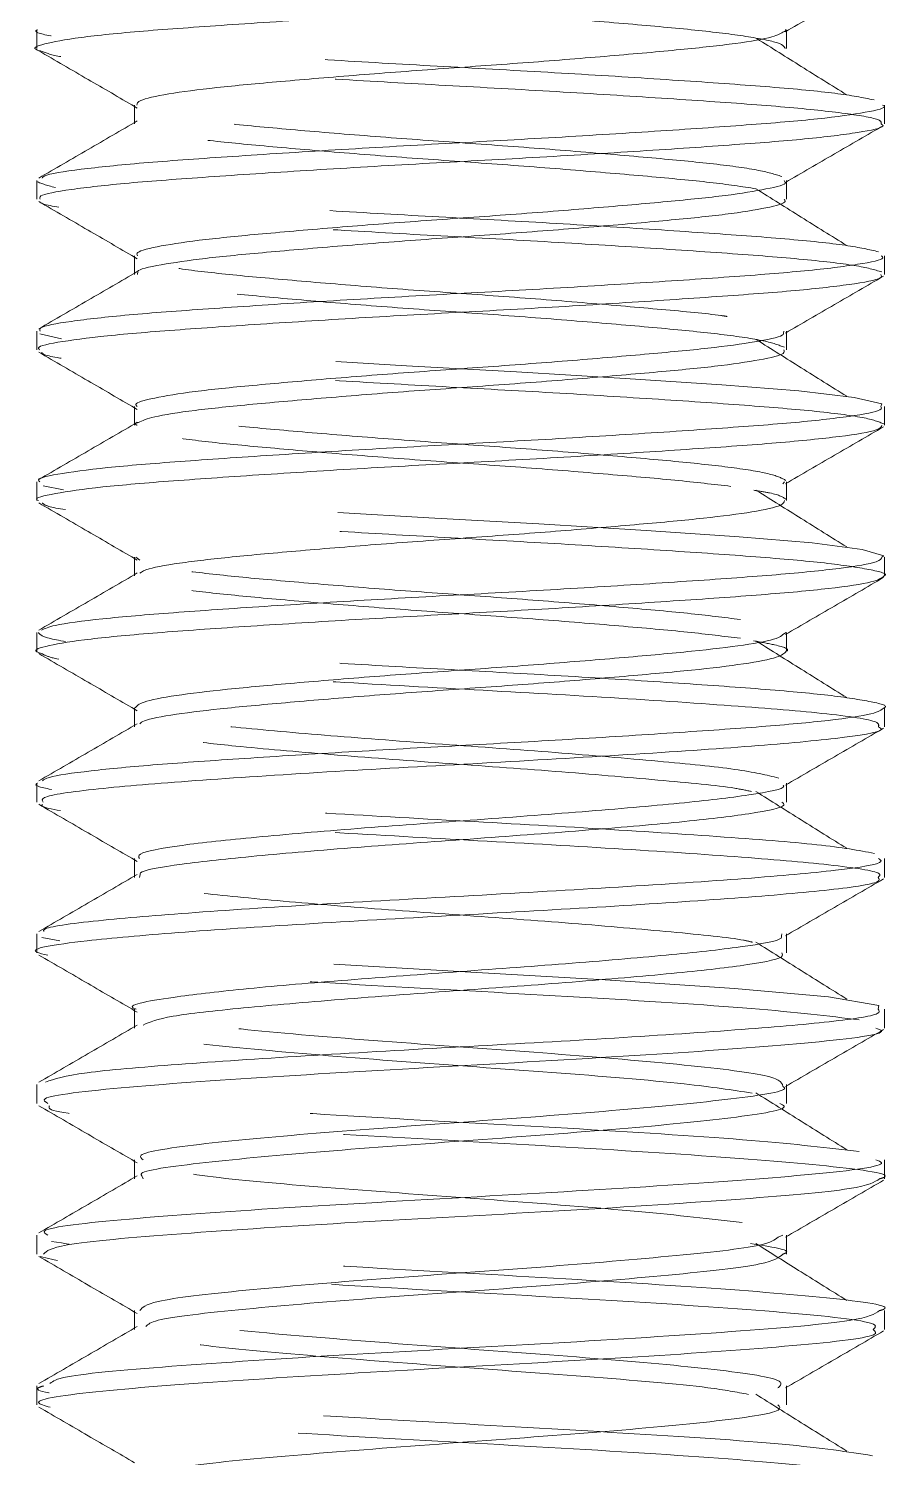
# Model space of a CAD drawing. Header units: millimetres. Extents: x 1522 to 2996, y -37 to 935.
# Drawn here: x 2547.614 to 2549.606, y 743.831 to 747.127 of the extents above; entities that cross this region are included whole.
import ezdxf

# ---------------------------------------------------------------- set-up
doc = ezdxf.new("R2010")
doc.units = ezdxf.units.MM
doc.linetypes.add('HIDDEN', pattern=[1.905, 1.27, -0.635])

# ---------------------------------------------------------------- blocks, each defined once
blk = doc.blocks.new('attachment and clamp x2')
at = {"color": 7, "linetype": 'Continuous', "lineweight": 15}
for p, q in [((1763.3647, 196.4178), (1763.3647, 196.3744)), ((1765.0942, 196.3743), (1765.0942, 196.4148)), ((1763.5905, 196.244), (1763.5905, 196.2038)), ((1765.32, 196.2006), (1765.32, 196.244)), ((1763.3647, 196.0702), (1763.3647, 196.0267)), ((1765.0942, 196.0267), (1765.0942, 196.0672)), ((1763.5905, 195.8964), (1763.5905, 195.8562)), ((1765.32, 195.8529), (1765.32, 195.8964)), ((1763.3647, 195.7226), (1763.3647, 195.6791)), ((1765.0942, 195.6791), (1765.0942, 195.7196)), ((1763.5905, 195.5488), (1763.5905, 195.5086)), ((1765.32, 195.5053), (1765.32, 195.5488)), ((1763.3647, 195.3749), (1763.3647, 195.3315)), ((1765.0942, 195.3315), (1765.0942, 195.372)), ((1763.5905, 195.2011), (1763.5905, 195.161)), ((1765.32, 195.1577), (1765.32, 195.2011)), ((1763.3647, 195.0273), (1763.3647, 194.9839)), ((1765.0942, 194.9839), (1765.0942, 195.0244)), ((1763.5905, 194.8535), (1763.5905, 194.8134)), ((1765.32, 194.8101), (1765.32, 194.8535)), ((1763.3647, 194.6798), (1763.3647, 194.6363)), ((1765.0942, 194.6363), (1765.0942, 194.6768)), ((1763.5905, 194.5059), (1763.5905, 194.4658)), ((1765.32, 194.4625), (1765.32, 194.506)), ((1763.3647, 194.3321), (1763.3647, 194.2886)), ((1765.0942, 194.2887), (1765.0942, 194.3292)), ((1763.5905, 194.1583), (1763.5905, 194.1182)), ((1765.32, 194.115), (1765.32, 194.1583)), ((1763.3647, 193.9845), (1763.3647, 193.941)), ((1765.0942, 193.9411), (1765.0942, 193.9816)), ((1763.5905, 193.8107), (1763.5905, 193.7706)), ((1765.32, 193.7672), (1765.32, 193.8108)), ((1763.3647, 193.6369), (1763.3647, 193.5935)), ((1765.0942, 193.5934), (1765.0942, 193.6339)), ((1763.5905, 193.4631), (1763.5905, 193.4229)), ((1765.32, 193.4197), (1765.32, 193.463)), ((1763.3647, 193.2894), (1763.3647, 193.2457)), ((1765.0942, 193.2458), (1765.0942, 193.2863))]:
    blk.add_line(p, q, dxfattribs=at)
at = {"color": 7, "linetype": 'HIDDEN', "lineweight": 0}
for p, q in [((1765.0942, 196.4148), (1765.0942, 196.4178)), ((1765.0257, 196.3973), (1765.0236, 196.3986)), ((1763.5905, 196.2407), (1763.5966, 196.2371)), ((1763.5905, 196.2038), (1763.5905, 196.2005)), ((1765.0908, 196.0656), (1765.0884, 196.0702)), ((1765.0942, 196.0672), (1765.0942, 196.0702)), ((1763.5905, 195.8931), (1763.5966, 195.8895)), ((1763.5905, 195.8562), (1763.5905, 195.8529)), ((1763.5968, 195.8529), (1763.5978, 195.8598)), ((1765.087, 195.718), (1765.0879, 195.7225)), ((1765.0942, 195.7196), (1765.0942, 195.7226)), ((1765.025, 195.7025), (1765.0236, 195.7034)), ((1763.5905, 195.5455), (1763.5966, 195.5419)), ((1763.5905, 195.5086), (1763.5905, 195.5053)), ((1765.0259, 195.3543), (1765.0236, 195.3557)), ((1765.0853, 195.3704), (1765.0896, 195.3749)), ((1765.0942, 195.372), (1765.0942, 195.375)), ((1763.5905, 195.1979), (1763.5966, 195.1943)), ((1763.6024, 195.1943), (1763.5934, 195.2011)), ((1763.5905, 195.161), (1763.5905, 195.1577)), ((1765.0859, 195.0229), (1765.0934, 195.0273)), ((1765.0942, 195.0244), (1765.0942, 195.0273)), ((1765.0262, 195.0065), (1765.0236, 195.0081)), ((1763.5905, 194.8502), (1763.5966, 194.8467)), ((1763.5905, 194.8134), (1763.5905, 194.8101)), ((1765.0942, 194.6768), (1765.0942, 194.6797)), ((1763.5905, 194.5026), (1763.5966, 194.4991)), ((1763.5905, 194.4658), (1763.5905, 194.4625)), ((1763.6017, 194.4625), (1763.6033, 194.4694)), ((1765.0822, 194.3275), (1765.0829, 194.3321)), ((1765.0942, 194.3292), (1765.0942, 194.3321)), ((1763.5905, 194.155), (1763.5966, 194.1514)), ((1763.5905, 194.1182), (1763.5905, 194.1149)), ((1765.0942, 193.9816), (1765.0942, 193.9845)), ((1763.5905, 193.8074), (1763.5966, 193.8038)), ((1763.6104, 193.7673), (1763.6073, 193.7743)), ((1763.5905, 193.7706), (1763.5905, 193.7672)), ((1765.0322, 193.6123), (1765.0236, 193.6177)), ((1765.0748, 193.6323), (1765.0856, 193.6368)), ((1765.0942, 193.6339), (1765.0942, 193.6369)), ((1763.5905, 193.4598), (1763.5966, 193.4562)), ((1763.5905, 193.4229), (1763.5905, 193.4196)), ((1765.0942, 193.2863), (1765.0942, 193.2893))]:
    blk.add_line(p, q, dxfattribs=at)
at = {"color": 7, "linetype": 'HIDDEN', "lineweight": 0, "flags": 128}
for points in [[(1765.3118, 195.5488), (1765.3136, 195.5549), (1765.2502, 195.5698), (1765.1228, 195.5847), (1764.9449, 195.5987), (1764.7216, 195.6136), (1764.4713, 195.6286), (1764.2176, 195.6425), (1763.9672, 195.6575), (1763.7431, 195.6724), (1763.5645, 195.6864), (1763.4362, 195.7013), (1763.3716, 195.7162), (1763.3716, 195.7162)], [(1765.314, 195.2011), (1765.3182, 195.2044), (1765.2685, 195.2191), (1765.1533, 195.2342), (1764.985, 195.2482), (1764.77, 195.2629), (1764.5231, 195.278), (1764.2694, 195.292), (1764.0168, 195.3068), (1763.7854, 195.3218), (1763.5972, 195.3358), (1763.4574, 195.3506), (1763.3792, 195.3656), (1763.3792, 195.3656)], [(1765.3053, 194.1583), (1765.3069, 194.1672), (1765.1912, 194.1872), (1764.9741, 194.2062), (1764.6761, 194.226), (1764.3394, 194.2454), (1764.0029, 194.2648), (1763.7061, 194.2846), (1763.4905, 194.3036), (1763.3768, 194.3236), (1763.3768, 194.3236)]]:
    blk.add_lwpolyline(points, dxfattribs=at)
at = {"color": 7, "linetype": 'Continuous', "lineweight": 15}
for points, knots in [([(1763.3732, 196.369), (1763.3709, 196.3696), (1763.3508, 196.3751), (1763.3766, 196.3848), (1763.4553, 196.4001), (1763.6024, 196.4147), (1763.7988, 196.4286), (1764.0334, 196.4439), (1764.2893, 196.4585), (1764.5489, 196.4725), (1764.7943, 196.4877), (1765.0078, 196.5023), (1765.177, 196.5163), (1765.2821, 196.5316), (1765.3276, 196.542), (1765.3171, 196.5475), (1765.3158, 196.5482)], [0, 0, 0, 0, 0.010311, 0.090793, 0.173125, 0.254708, 0.335228, 0.417577, 0.499103, 0.579663, 0.662027, 0.743496, 0.8241, 0.906478, 0.987887, 1, 1, 1, 1]), ([(1765.0915, 196.4133), (1765.1292, 196.4351), (1765.2046, 196.4789), (1765.28, 196.5227), (1765.3178, 196.5446)], [0, 0, 0, 0, 0.499893, 1, 1, 1, 1]), ([(1763.5952, 196.244), (1763.5961, 196.2475), (1763.5981, 196.2557), (1763.6621, 196.2697), (1763.7728, 196.2844), (1763.9245, 196.2983), (1764.1047, 196.3135), (1764.3016, 196.3282), (1764.5012, 196.3421), (1764.6898, 196.3574), (1764.8546, 196.372), (1764.9826, 196.3859), (1765.0669, 196.4004), (1765.0817, 196.4094), (1765.0884, 196.4134)], [0, 0, 0, 0, 0.064138, 0.151266, 0.237599, 0.322802, 0.409949, 0.496222, 0.581468, 0.668631, 0.754842, 0.840135, 0.927312, 1, 1, 1, 1]), ([(1765.2329, 196.2676), (1765.1979, 196.2894), (1765.1286, 196.3326), (1765.0597, 196.3759), (1765.0257, 196.3973)], [0, 0, 0, 0, 0.50501, 1, 1, 1, 1]), ([(1763.3694, 196.3691), (1763.4073, 196.3471), (1763.481, 196.3043), (1763.5547, 196.2615), (1763.5905, 196.2407)], [0, 0, 0, 0, 0.514251, 1, 1, 1, 1]), ([(1763.3772, 196.0756), (1763.3783, 196.0773), (1763.3824, 196.0838), (1763.4592, 196.0959), (1763.6014, 196.1106), (1763.7991, 196.1245), (1764.0333, 196.1397), (1764.2894, 196.1544), (1764.5489, 196.1683), (1764.7943, 196.1836), (1765.0078, 196.1982), (1765.177, 196.2121), (1765.2821, 196.2274), (1765.3276, 196.2379), (1765.3171, 196.2433), (1765.3158, 196.244)], [0, 0, 0, 0, 0.031181, 0.118911, 0.205843, 0.291642, 0.37939, 0.466262, 0.552104, 0.639868, 0.726678, 0.812568, 0.900346, 0.987092, 1, 1, 1, 1]), ([(1763.5967, 196.2074), (1763.5589, 196.1855), (1763.4832, 196.1414), (1763.4074, 196.0975), (1763.3695, 196.0755)], [0, 0, 0, 0, 0.499708, 1, 1, 1, 1]), ([(1763.3729, 196.0267), (1763.3716, 196.0293), (1763.3679, 196.0365), (1763.4361, 196.0493), (1763.5674, 196.0643), (1763.7555, 196.078), (1763.9833, 196.0932), (1764.2364, 196.1081), (1764.4967, 196.1219), (1764.7464, 196.137), (1764.9677, 196.1519), (1765.1469, 196.1657), (1765.266, 196.1808), (1765.3223, 196.1925), (1765.3145, 196.1989), (1765.3124, 196.2006)], [0, 0, 0, 0, 0.044991, 0.129712, 0.214267, 0.297128, 0.381881, 0.466393, 0.549266, 0.63405, 0.718517, 0.801406, 0.886219, 0.970639, 1, 1, 1, 1]), ([(1765.0915, 196.0656), (1765.1292, 196.0875), (1765.2046, 196.1313), (1765.28, 196.1751), (1765.3178, 196.1969)], [0, 0, 0, 0, 0.499893, 1, 1, 1, 1]), ([(1763.5968, 195.8963), (1763.5958, 195.8989), (1763.5929, 195.9061), (1763.6454, 195.919), (1763.7464, 195.9339), (1763.891, 195.9477), (1764.0662, 195.9628), (1764.2609, 195.9777), (1764.461, 195.9915), (1764.6531, 196.0066), (1764.8231, 196.0215), (1764.9615, 196.0353), (1765.0511, 196.0505), (1765.0937, 196.0606), (1765.0909, 196.0655), (1765.0908, 196.0656)], [0, 0, 0, 0, 0.046641, 0.133697, 0.220582, 0.305719, 0.392809, 0.47965, 0.564798, 0.651921, 0.738715, 0.82388, 0.911032, 0.997778, 1, 1, 1, 1]), ([(1765.2329, 195.92), (1765.1979, 195.9418), (1765.1279, 195.9855), (1765.0584, 196.0291), (1765.0236, 196.051)], [0, 0, 0, 0, 0.500047, 1, 1, 1, 1]), ([(1763.3694, 196.0215), (1763.4073, 195.9995), (1763.481, 195.9567), (1763.5547, 195.9139), (1763.5905, 195.8931)], [0, 0, 0, 0, 0.51425, 1, 1, 1, 1]), ([(1763.5978, 195.8598), (1763.5979, 195.8601), (1763.5982, 195.8651), (1763.6474, 195.8755), (1763.7458, 195.8905), (1763.8912, 195.9042), (1764.0662, 195.9193), (1764.2609, 195.9343), (1764.461, 195.9481), (1764.6531, 195.9632), (1764.8232, 195.9781), (1764.9611, 195.9919), (1765.0527, 196.007), (1765.096, 196.0187), (1765.09, 196.0251), (1765.0884, 196.0268)], [0, 0, 0, 0, 0.004465, 0.09279, 0.180943, 0.26732, 0.35568, 0.443787, 0.530177, 0.61857, 0.70663, 0.793036, 0.881459, 0.96947, 1, 1, 1, 1]), ([(1763.3729, 195.7226), (1763.3716, 195.7251), (1763.3679, 195.7323), (1763.4361, 195.7451), (1763.5674, 195.7601), (1763.7555, 195.7739), (1763.9833, 195.789), (1764.2364, 195.8039), (1764.4967, 195.8177), (1764.7464, 195.8328), (1764.9677, 195.8477), (1765.1469, 195.8615), (1765.266, 195.8767), (1765.3223, 195.8884), (1765.3145, 195.8948), (1765.3124, 195.8964)], [0, 0, 0, 0, 0.0449914, 0.1297118, 0.214267, 0.2971277, 0.3818812, 0.4663933, 0.5492657, 0.6340502, 0.7185173, 0.8014055, 0.8862191, 0.9706394, 1, 1, 1, 1]), ([(1763.3721, 195.6791), (1763.3701, 195.6807), (1763.3619, 195.687), (1763.4172, 195.6986), (1763.5352, 195.7137), (1763.7136, 195.7275), (1763.9343, 195.7424), (1764.1837, 195.7576), (1764.4439, 195.7713), (1764.6973, 195.7863), (1764.9257, 195.8014), (1765.1145, 195.8152), (1765.2469, 195.8301), (1765.3163, 195.843), (1765.313, 195.8503), (1765.3118, 195.8529)], [0, 0, 0, 0, 0.0279676, 0.1123561, 0.1971876, 0.2800881, 0.3645245, 0.4493283, 0.5322106, 0.6166933, 0.7014673, 0.7843351, 0.8688621, 0.9536045, 1, 1, 1, 1]), ([(1763.5967, 195.8598), (1763.5589, 195.8378), (1763.4832, 195.7938), (1763.4074, 195.7499), (1763.3695, 195.7279)], [0, 0, 0, 0, 0.499708, 1, 1, 1, 1]), ([(1765.0915, 195.718), (1765.1292, 195.7399), (1765.2046, 195.7837), (1765.28, 195.8275), (1765.3178, 195.8493)], [0, 0, 0, 0, 0.499893, 1, 1, 1, 1]), ([(1763.5962, 195.5487), (1763.5946, 195.5503), (1763.5883, 195.5566), (1763.6309, 195.5682), (1763.7216, 195.5834), (1763.8588, 195.5972), (1764.0285, 195.6121), (1764.2203, 195.6272), (1764.4205, 195.641), (1764.6154, 195.6559), (1764.7909, 195.671), (1764.9365, 195.6848), (1765.0369, 195.6997), (1765.0876, 195.7111), (1765.0871, 195.7169), (1765.087, 195.718)], [0, 0, 0, 0, 0.028813, 0.115528, 0.202701, 0.287881, 0.374646, 0.46179, 0.546951, 0.633764, 0.720877, 0.806023, 0.892882, 0.979963, 1, 1, 1, 1]), ([(1765.2329, 195.5723), (1765.1979, 195.5942), (1765.1283, 195.6376), (1765.0593, 195.681), (1765.025, 195.7025)], [0, 0, 0, 0, 0.503252, 1, 1, 1, 1]), ([(1763.3694, 195.6739), (1763.4073, 195.6519), (1763.481, 195.6091), (1763.5547, 195.5663), (1763.5905, 195.5455)], [0, 0, 0, 0, 0.51425, 1, 1, 1, 1]), ([(1763.5991, 195.512), (1763.6088, 195.5162), (1763.6297, 195.5254), (1763.723, 195.5399), (1763.8585, 195.5537), (1764.0286, 195.5686), (1764.2203, 195.5838), (1764.4205, 195.5975), (1764.6153, 195.6125), (1764.791, 195.6276), (1764.9362, 195.6413), (1765.038, 195.6563), (1765.0914, 195.6692), (1765.0889, 195.6766), (1765.088, 195.6792)], [0, 0, 0, 0, 0.076251, 0.164511, 0.250754, 0.338601, 0.426832, 0.513056, 0.600951, 0.689152, 0.77536, 0.863302, 0.951469, 1, 1, 1, 1]), ([(1763.3721, 195.3749), (1763.3701, 195.3765), (1763.3619, 195.3828), (1763.4172, 195.3944), (1763.5352, 195.4096), (1763.7136, 195.4234), (1763.9343, 195.4383), (1764.1837, 195.4534), (1764.4439, 195.4672), (1764.6973, 195.4821), (1764.9257, 195.4972), (1765.1145, 195.511), (1765.2469, 195.5259), (1765.3163, 195.5389), (1765.313, 195.5462), (1765.3118, 195.5488)], [0, 0, 0, 0, 0.027968, 0.112356, 0.197188, 0.280088, 0.364525, 0.449328, 0.532211, 0.616693, 0.701467, 0.784335, 0.868862, 0.953604, 1, 1, 1, 1]), ([(1763.3685, 195.3315), (1763.3673, 195.3321), (1763.3567, 195.3375), (1763.4014, 195.3478), (1763.5053, 195.3631), (1763.6737, 195.3771), (1763.8865, 195.3917), (1764.1315, 195.407), (1764.391, 195.4209), (1764.6472, 195.4355), (1764.882, 195.4508), (1765.08, 195.4647), (1765.225, 195.4794), (1765.3094, 195.4934), (1765.3127, 195.5017), (1765.314, 195.5053)], [0, 0, 0, 0, 0.01112, 0.095054, 0.180037, 0.263215, 0.347213, 0.432183, 0.515313, 0.599372, 0.684328, 0.767414, 0.851532, 0.936472, 1, 1, 1, 1]), ([(1763.5967, 195.5122), (1763.5589, 195.4902), (1763.4832, 195.4462), (1763.4074, 195.4023), (1763.3695, 195.3803)], [0, 0, 0, 0, 0.499709, 1, 1, 1, 1]), ([(1765.0915, 195.3704), (1765.1292, 195.3923), (1765.2046, 195.4361), (1765.28, 195.4798), (1765.3178, 195.5017)], [0, 0, 0, 0, 0.499893, 1, 1, 1, 1]), ([(1765.2329, 195.2247), (1765.1979, 195.2466), (1765.1286, 195.2898), (1765.0599, 195.333), (1765.0259, 195.3543)], [0, 0, 0, 0, 0.505448, 1, 1, 1, 1]), ([(1763.3694, 195.3262), (1763.4073, 195.3043), (1763.481, 195.2615), (1763.5547, 195.2187), (1763.5905, 195.1979)], [0, 0, 0, 0, 0.514252, 1, 1, 1, 1]), ([(1763.6021, 195.1645), (1763.6074, 195.1677), (1763.6209, 195.1757), (1763.7007, 195.1893), (1763.8275, 195.2033), (1763.9919, 195.2179), (1764.1801, 195.2331), (1764.3798, 195.2471), (1764.5768, 195.2617), (1764.7574, 195.277), (1764.9096, 195.2909), (1765.0211, 195.3056), (1765.0861, 195.3196), (1765.0886, 195.3279), (1765.0897, 195.3315)], [0, 0, 0, 0, 0.057769, 0.146232, 0.232809, 0.320242, 0.408692, 0.495218, 0.582715, 0.671151, 0.757631, 0.84519, 0.933608, 1, 1, 1, 1]), ([(1763.3759, 195.0328), (1763.3835, 195.0364), (1763.4016, 195.0449), (1763.5077, 195.059), (1763.673, 195.073), (1763.8867, 195.0875), (1764.1315, 195.1028), (1764.391, 195.1168), (1764.6472, 195.1314), (1764.882, 195.1466), (1765.08, 195.1606), (1765.225, 195.1752), (1765.3094, 195.1893), (1765.3127, 195.1976), (1765.314, 195.2011)], [0, 0, 0, 0, 0.065238, 0.153021, 0.238939, 0.325705, 0.413475, 0.499344, 0.586172, 0.673927, 0.759751, 0.84664, 0.934379, 1, 1, 1, 1]), ([(1763.3767, 194.9785), (1763.372, 194.98), (1763.3523, 194.9863), (1763.3861, 194.9971), (1763.4784, 195.0124), (1763.6355, 195.0268), (1763.8401, 195.041), (1764.08, 195.0563), (1764.338, 195.0706), (1764.5963, 195.0848), (1764.8369, 195.1001), (1765.0435, 195.1144), (1765.2003, 195.1287), (1765.3017, 195.1438), (1765.3133, 195.1531), (1765.3189, 195.1577)], [0, 0, 0, 0, 0.02536, 0.106184, 0.188582, 0.269697, 0.350584, 0.432986, 0.514032, 0.594986, 0.677388, 0.758364, 0.839388, 0.92179, 1, 1, 1, 1]), ([(1763.5967, 195.1646), (1763.5589, 195.1426), (1763.4832, 195.0986), (1763.4074, 195.0547), (1763.3695, 195.0327)], [0, 0, 0, 0, 0.499708, 1, 1, 1, 1]), ([(1765.0915, 195.0228), (1765.1292, 195.0447), (1765.2046, 195.0885), (1765.28, 195.1322), (1765.3178, 195.1541)], [0, 0, 0, 0, 0.499893, 1, 1, 1, 1]), ([(1763.5919, 194.8535), (1763.5957, 194.8579), (1763.6034, 194.8671), (1763.6792, 194.8821), (1763.7984, 194.8964), (1763.9562, 194.9106), (1764.1406, 194.9259), (1764.339, 194.9402), (1764.5377, 194.9545), (1764.7226, 194.9698), (1764.8817, 194.984), (1765.0016, 194.9983), (1765.0739, 195.0119), (1765.0825, 195.0198), (1765.0859, 195.0229)], [0, 0, 0, 0, 0.080337, 0.167592, 0.253481, 0.339128, 0.426386, 0.512202, 0.59792, 0.68518, 0.770921, 0.856714, 0.943972, 1, 1, 1, 1]), ([(1765.2329, 194.8771), (1765.1979, 194.899), (1765.1287, 194.9421), (1765.0601, 194.9852), (1765.0262, 195.0065)], [0, 0, 0, 0, 0.506265, 1, 1, 1, 1]), ([(1763.3694, 194.9786), (1763.4073, 194.9566), (1763.481, 194.9139), (1763.5547, 194.8711), (1763.5905, 194.8502)], [0, 0, 0, 0, 0.514251, 1, 1, 1, 1]), ([(1763.6027, 194.817), (1763.6051, 194.8191), (1763.6127, 194.8261), (1763.6803, 194.8387), (1763.7981, 194.853), (1763.9563, 194.8672), (1764.1405, 194.8825), (1764.339, 194.8968), (1764.5377, 194.911), (1764.7227, 194.9263), (1764.8816, 194.9406), (1765.0022, 194.9549), (1765.0802, 194.97), (1765.0891, 194.9794), (1765.0935, 194.9839)], [0, 0, 0, 0, 0.0393879, 0.1279231, 0.2150736, 0.3019778, 0.3905166, 0.4775925, 0.5645688, 0.653109, 0.7401088, 0.8271612, 0.9157005, 1, 1, 1, 1]), ([(1763.3779, 194.6852), (1763.3813, 194.6878), (1763.3912, 194.6952), (1763.4812, 194.7083), (1763.6348, 194.7226), (1763.8404, 194.7368), (1764.08, 194.7521), (1764.338, 194.7664), (1764.5963, 194.7807), (1764.8369, 194.796), (1765.0435, 194.8102), (1765.2003, 194.8245), (1765.3017, 194.8396), (1765.3133, 194.849), (1765.3189, 194.8535)], [0, 0, 0, 0, 0.047396, 0.135214, 0.221664, 0.307871, 0.395692, 0.482069, 0.568347, 0.65617, 0.742471, 0.828824, 0.916646, 1, 1, 1, 1]), ([(1763.5967, 194.817), (1763.5589, 194.795), (1763.4832, 194.751), (1763.4074, 194.707), (1763.3695, 194.6851)], [0, 0, 0, 0, 0.499708, 1, 1, 1, 1]), ([(1763.3793, 194.6363), (1763.3771, 194.6397), (1763.3706, 194.6494), (1763.4919, 194.6669), (1763.7185, 194.6854), (1764.0261, 194.7057), (1764.3722, 194.7247), (1764.7141, 194.7443), (1765.0121, 194.7641), (1765.2209, 194.7829), (1765.3231, 194.7991), (1765.3097, 194.8078), (1765.3061, 194.8101)], [0, 0, 0, 0, 0.060699, 0.173906, 0.284879, 0.397786, 0.509353, 0.621589, 0.734038, 0.845404, 0.958426, 1, 1, 1, 1]), ([(1765.0915, 194.6752), (1765.1292, 194.6971), (1765.2046, 194.7409), (1765.28, 194.7846), (1765.3178, 194.8065)], [0, 0, 0, 0, 0.499893, 1, 1, 1, 1]), ([(1763.6017, 194.5059), (1763.6, 194.5093), (1763.595, 194.5191), (1763.6883, 194.5366), (1763.8626, 194.555), (1764.0991, 194.5753), (1764.3654, 194.5943), (1764.6281, 194.6139), (1764.858, 194.6337), (1765.0161, 194.6525), (1765.0931, 194.6671), (1765.087, 194.6743), (1765.0863, 194.6751)], [0, 0, 0, 0, 0.062789, 0.179127, 0.293158, 0.409186, 0.52383, 0.639166, 0.754721, 0.869158, 0.985305, 1, 1, 1, 1]), ([(1763.3694, 194.631), (1763.4073, 194.609), (1763.481, 194.5663), (1763.5547, 194.5234), (1763.5905, 194.5026)], [0, 0, 0, 0, 0.51425, 1, 1, 1, 1]), ([(1763.6033, 194.4694), (1763.6032, 194.4706), (1763.6025, 194.4781), (1763.6907, 194.4932), (1763.862, 194.5116), (1764.0993, 194.5319), (1764.3653, 194.5509), (1764.6283, 194.5705), (1764.8574, 194.5903), (1765.018, 194.6091), (1765.0966, 194.6253), (1765.0863, 194.634), (1765.0836, 194.6363)], [0, 0, 0, 0, 0.020741, 0.138778, 0.254475, 0.372198, 0.488517, 0.605538, 0.722781, 0.83889, 0.956734, 1, 1, 1, 1]), ([(1765.2329, 194.5295), (1765.1979, 194.5513), (1765.1279, 194.595), (1765.0584, 194.6387), (1765.0236, 194.6605)], [0, 0, 0, 0, 0.500047, 1, 1, 1, 1]), ([(1763.3809, 194.3376), (1763.3805, 194.3392), (1763.3784, 194.3472), (1763.4942, 194.3628), (1763.7179, 194.3812), (1764.0263, 194.4015), (1764.3722, 194.4205), (1764.7142, 194.4401), (1765.0121, 194.4599), (1765.2209, 194.4787), (1765.3231, 194.4949), (1765.3097, 194.5036), (1765.3061, 194.506)], [0, 0, 0, 0, 0.0296909, 0.1466352, 0.2612712, 0.3779055, 0.4931554, 0.6090969, 0.7252579, 0.8403002, 0.9570541, 1, 1, 1, 1]), ([(1763.5967, 194.4694), (1763.5589, 194.4474), (1763.4832, 194.4034), (1763.4074, 194.3594), (1763.3695, 194.3374)], [0, 0, 0, 0, 0.499708, 1, 1, 1, 1]), ([(1763.3902, 194.283), (1763.38, 194.2852), (1763.3309, 194.2962), (1763.4461, 194.3141), (1763.6766, 194.335), (1763.9763, 194.3549), (1764.3186, 194.3744), (1764.6643, 194.3935), (1764.971, 194.4137), (1765.1958, 194.4322), (1765.315, 194.4496), (1765.3078, 194.4592), (1765.3053, 194.4625)], [0, 0, 0, 0, 0.037786, 0.182543, 0.290431, 0.399473, 0.508191, 0.616384, 0.725779, 0.833364, 0.943077, 1, 1, 1, 1]), ([(1765.0915, 194.3276), (1765.1292, 194.3495), (1765.2046, 194.3933), (1765.28, 194.437), (1765.3178, 194.4589)], [0, 0, 0, 0, 0.499893, 1, 1, 1, 1]), ([(1763.5939, 194.1583), (1763.5928, 194.1587), (1763.5657, 194.1677), (1763.6558, 194.1837), (1763.8297, 194.2047), (1764.061, 194.2245), (1764.324, 194.2441), (1764.5899, 194.2631), (1764.8262, 194.2834), (1764.9973, 194.3018), (1765.0855, 194.3176), (1765.0828, 194.3257), (1765.0822, 194.3275)], [0, 0, 0, 0, 0.006802, 0.160403, 0.274876, 0.390579, 0.505936, 0.620735, 0.736814, 0.850963, 0.967381, 1, 1, 1, 1]), ([(1765.2329, 194.1819), (1765.1979, 194.2037), (1765.1279, 194.2474), (1765.0584, 194.2911), (1765.0236, 194.3129)], [0, 0, 0, 0, 0.500047, 1, 1, 1, 1]), ([(1763.3694, 194.2834), (1763.4073, 194.2614), (1763.481, 194.2187), (1763.5547, 194.1758), (1763.5905, 194.155)], [0, 0, 0, 0, 0.514252, 1, 1, 1, 1]), ([(1763.6099, 194.1217), (1763.6253, 194.1286), (1763.6554, 194.1421), (1763.8338, 194.1612), (1764.0599, 194.181), (1764.3243, 194.2006), (1764.5899, 194.2197), (1764.8258, 194.2399), (1764.9987, 194.2584), (1765.0904, 194.2758), (1765.0848, 194.2854), (1765.0829, 194.2887)], [0, 0, 0, 0, 0.121817, 0.23768, 0.354789, 0.471548, 0.587742, 0.705231, 0.820768, 0.938601, 1, 1, 1, 1]), ([(1763.3849, 193.9901), (1763.4058, 193.9975), (1763.4456, 194.0113), (1763.6809, 194.0309), (1763.9752, 194.0507), (1764.3189, 194.0703), (1764.6643, 194.0893), (1764.971, 194.1095), (1765.1958, 194.128), (1765.315, 194.1454), (1765.3078, 194.155), (1765.3053, 194.1583)], [0, 0, 0, 0, 0.127818, 0.242928, 0.35927, 0.475266, 0.590703, 0.707421, 0.822208, 0.939266, 1, 1, 1, 1]), ([(1763.5967, 194.1218), (1763.5589, 194.0998), (1763.4832, 194.0558), (1763.4074, 194.0118), (1763.3695, 193.9898)], [0, 0, 0, 0, 0.499709, 1, 1, 1, 1]), ([(1763.3906, 193.941), (1763.3845, 193.9447), (1763.3642, 193.9568), (1763.5562, 193.9787), (1763.9183, 194.0041), (1764.3826, 194.03), (1764.8391, 194.0566), (1765.1737, 194.0815), (1765.3354, 194.102), (1765.3058, 194.1128), (1765.2998, 194.115)], [0, 0, 0, 0, 0.063787, 0.214408, 0.363165, 0.512507, 0.662683, 0.81111, 0.961758, 1, 1, 1, 1]), ([(1765.0915, 193.98), (1765.1292, 194.0019), (1765.2046, 194.0456), (1765.28, 194.0894), (1765.3178, 194.1113)], [0, 0, 0, 0, 0.499893, 1, 1, 1, 1]), ([(1763.6104, 193.8107), (1763.6057, 193.8143), (1763.5901, 193.8265), (1763.7377, 193.8484), (1764.0163, 193.8737), (1764.3731, 193.8996), (1764.7252, 193.9262), (1764.9787, 193.9512), (1765.1029, 193.97), (1765.087, 193.9793), (1765.0859, 193.9799)], [0, 0, 0, 0, 0.065669, 0.220563, 0.37353, 0.527103, 0.681537, 0.834164, 0.989086, 1, 1, 1, 1]), ([(1763.6073, 193.7743), (1763.6062, 193.7756), (1763.5981, 193.7854), (1763.7413, 193.8049), (1764.0153, 193.8303), (1764.3735, 193.8562), (1764.7243, 193.8827), (1764.9817, 193.9077), (1765.1061, 193.9282), (1765.0833, 193.939), (1765.0787, 193.9411)], [0, 0, 0, 0, 0.023602, 0.180706, 0.335855, 0.491618, 0.648256, 0.803059, 0.960192, 1, 1, 1, 1]), ([(1765.2329, 193.8343), (1765.1979, 193.8561), (1765.1279, 193.8998), (1765.0584, 193.9435), (1765.0236, 193.9653)], [0, 0, 0, 0, 0.500046, 1, 1, 1, 1]), ([(1763.3694, 193.9358), (1763.4073, 193.9138), (1763.481, 193.8711), (1763.5547, 193.8282), (1763.5905, 193.8074)], [0, 0, 0, 0, 0.514251, 1, 1, 1, 1]), ([(1763.3906, 193.6369), (1763.3845, 193.6405), (1763.3642, 193.6526), (1763.5562, 193.6745), (1763.9183, 193.6999), (1764.3826, 193.7258), (1764.8391, 193.7524), (1765.1737, 193.7774), (1765.3354, 193.7978), (1765.3058, 193.8086), (1765.2998, 193.8108)], [0, 0, 0, 0, 0.063787, 0.214408, 0.363165, 0.512507, 0.662683, 0.81111, 0.961758, 1, 1, 1, 1]), ([(1763.5967, 193.7742), (1763.5589, 193.7522), (1763.4832, 193.7081), (1763.4074, 193.6642), (1763.3695, 193.6422)], [0, 0, 0, 0, 0.499708, 1, 1, 1, 1]), ([(1763.3802, 193.5935), (1763.3879, 193.6006), (1763.405, 193.6162), (1763.679, 193.6403), (1764.0913, 193.6671), (1764.5661, 193.6921), (1764.9847, 193.719), (1765.2726, 193.7434), (1765.2972, 193.7596), (1765.3088, 193.7672)], [0, 0, 0, 0, 0.122235, 0.271202, 0.421466, 0.569729, 0.720151, 0.868903, 1, 1, 1, 1]), ([(1765.0915, 193.6324), (1765.1292, 193.6543), (1765.2046, 193.698), (1765.28, 193.7418), (1765.3178, 193.7637)], [0, 0, 0, 0, 0.499893, 1, 1, 1, 1]), ([(1763.6023, 193.4631), (1763.6082, 193.4702), (1763.6213, 193.4858), (1763.8322, 193.5099), (1764.1492, 193.5367), (1764.5147, 193.5617), (1764.8353, 193.5886), (1765.0478, 193.6115), (1765.0669, 193.6262), (1765.0748, 193.6323)], [0, 0, 0, 0, 0.125884, 0.278777, 0.433008, 0.585175, 0.739569, 0.892241, 1, 1, 1, 1]), ([(1765.2329, 193.4867), (1765.1979, 193.5085), (1765.1308, 193.5504), (1765.0641, 193.5922), (1765.0322, 193.6123)], [0, 0, 0, 0, 0.521558, 1, 1, 1, 1]), ([(1763.3694, 193.5882), (1763.4073, 193.5662), (1763.481, 193.5234), (1763.5547, 193.4806), (1763.5905, 193.4598)], [0, 0, 0, 0, 0.514251, 1, 1, 1, 1]), ([(1763.6165, 193.4267), (1763.6216, 193.4314), (1763.6359, 193.4447), (1763.8341, 193.4665), (1764.1487, 193.4933), (1764.5146, 193.5183), (1764.8363, 193.5452), (1765.0579, 193.5696), (1765.0768, 193.5858), (1765.0857, 193.5934)], [0, 0, 0, 0, 0.085298, 0.240483, 0.397027, 0.551477, 0.708185, 0.863148, 1, 1, 1, 1]), ([(1763.3952, 193.2951), (1763.4021, 193.3002), (1763.4204, 193.3139), (1763.681, 193.3361), (1764.0907, 193.3629), (1764.5662, 193.3879), (1764.9847, 193.4148), (1765.2726, 193.4392), (1765.2972, 193.4554), (1765.3088, 193.463)], [0, 0, 0, 0, 0.092295, 0.246343, 0.401732, 0.555053, 0.710605, 0.864432, 1, 1, 1, 1]), ([(1763.3954, 193.2401), (1763.3828, 193.2437), (1763.3396, 193.2558), (1763.4931, 193.2776), (1763.8219, 193.3026), (1764.274, 193.3293), (1764.7407, 193.355), (1765.1115, 193.3806), (1765.3149, 193.4029), (1765.2988, 193.4155), (1765.2936, 193.4197)], [0, 0, 0, 0, 0.060274, 0.206038, 0.34971, 0.495322, 0.639676, 0.783888, 0.929607, 1, 1, 1, 1]), ([(1763.5967, 193.4266), (1763.5589, 193.4046), (1763.4832, 193.3605), (1763.4074, 193.3166), (1763.3695, 193.2946)], [0, 0, 0, 0, 0.499708, 1, 1, 1, 1]), ([(1765.0915, 193.2848), (1765.1292, 193.3066), (1765.2046, 193.3504), (1765.28, 193.3942), (1765.3178, 193.4161)], [0, 0, 0, 0, 0.499893, 1, 1, 1, 1]), ([(1763.6002, 193.0785), (1763.6264, 193.087), (1763.6798, 193.1042), (1763.9461, 193.1288), (1764.2887, 193.1555), (1764.649, 193.1812), (1764.9338, 193.2068), (1765.0902, 193.2291), (1765.0779, 193.2417), (1765.0739, 193.2458)], [0, 0, 0, 0, 0.147663, 0.301908, 0.458245, 0.613225, 0.768052, 0.924505, 1, 1, 1, 1]), ([(1765.2329, 193.1391), (1765.1979, 193.1609), (1765.1279, 193.2046), (1765.0584, 193.2482), (1765.0236, 193.2701)], [0, 0, 0, 0, 0.500047, 1, 1, 1, 1]), ([(1763.3694, 193.2406), (1763.4073, 193.2186), (1763.481, 193.1758), (1763.5547, 193.133), (1763.5905, 193.1122)], [0, 0, 0, 0, 0.51425, 1, 1, 1, 1])]:
    blk.add_open_spline(points, degree=3, knots=knots, dxfattribs=at)
at = {"color": 7, "linetype": 'HIDDEN', "lineweight": 0}
for points, knots in [([(1765.091, 196.3744), (1765.0887, 196.3783), (1765.0837, 196.3871), (1765.0135, 196.4016), (1764.8981, 196.4161), (1764.743, 196.4302), (1764.5605, 196.4454), (1764.3627, 196.4599), (1764.1636, 196.474), (1763.9767, 196.4893), (1763.8157, 196.5037), (1763.6895, 196.5178), (1763.6144, 196.5331), (1763.5828, 196.5429), (1763.5913, 196.5479), (1763.5917, 196.5482)], [0, 0, 0, 0, 0.070769, 0.155758, 0.239669, 0.322913, 0.407912, 0.491757, 0.575058, 0.660065, 0.743843, 0.827203, 0.912216, 0.995925, 1, 1, 1, 1]), ([(1765.296, 196.2561), (1765.2703, 196.2611), (1765.2191, 196.2712), (1765.0639, 196.2858), (1764.8636, 196.2998), (1764.6259, 196.3151), (1764.3688, 196.3295), (1764.1099, 196.3436), (1763.8669, 196.3589), (1763.6576, 196.3733), (1763.4934, 196.3875), (1763.3958, 196.4028), (1763.3547, 196.4126), (1763.3657, 196.4176), (1763.3663, 196.4178)], [0, 0, 0, 0, 0.091451, 0.181746, 0.271326, 0.362787, 0.453012, 0.542653, 0.634123, 0.724275, 0.813982, 0.905457, 0.995536, 1, 1, 1, 1]), ([(1765.0884, 196.4134), (1765.0908, 196.4142), (1765.0955, 196.4157), (1765.0925, 196.4171), (1765.091, 196.4178)], [0, 0, 0, 0, 0.520485, 1, 1, 1, 1]), ([(1765.3124, 196.2006), (1765.3127, 196.2036), (1765.3135, 196.2113), (1765.2381, 196.2247), (1765.1003, 196.2395), (1764.9076, 196.2533), (1764.6765, 196.2685), (1764.4218, 196.2833), (1764.1618, 196.2972), (1763.9143, 196.3124), (1763.6962, 196.3271), (1763.5244, 196.341), (1763.4079, 196.3556), (1763.3842, 196.3647), (1763.3732, 196.369)], [0, 0, 0, 0, 0.05529, 0.142893, 0.230012, 0.315643, 0.403272, 0.490338, 0.575996, 0.663649, 0.750661, 0.836351, 0.924027, 1, 1, 1, 1]), ([(1765.0836, 196.0793), (1765.0673, 196.0843), (1765.0349, 196.0943), (1764.9243, 196.1092), (1764.7773, 196.123), (1764.5992, 196.1382), (1764.4035, 196.153), (1764.2035, 196.1668), (1764.0131, 196.182), (1763.8455, 196.1968), (1763.7131, 196.2106), (1763.6205, 196.2259), (1763.6015, 196.2356), (1763.5921, 196.2405)], [0, 0, 0, 0, 0.091668, 0.182826, 0.272421, 0.364116, 0.45522, 0.544844, 0.636564, 0.727611, 0.817269, 0.909012, 1, 1, 1, 1]), ([(1765.0239, 196.0509), (1764.9914, 196.0559), (1764.9269, 196.0657), (1764.7766, 196.0795), (1764.5994, 196.0947), (1764.4034, 196.1095), (1764.2035, 196.1234), (1764.0131, 196.1386), (1763.8457, 196.1533), (1763.7122, 196.1672), (1763.624, 196.1824), (1763.5832, 196.1958), (1763.596, 196.204), (1763.6014, 196.2074)], [0, 0, 0, 0, 0.093197, 0.185164, 0.279287, 0.372802, 0.464799, 0.558948, 0.652405, 0.744436, 0.838609, 0.932005, 1, 1, 1, 1]), ([(1765.3062, 195.9055), (1765.2851, 195.9105), (1765.2429, 195.9205), (1765.0991, 195.9354), (1764.908, 195.9492), (1764.6764, 195.9644), (1764.4219, 195.9792), (1764.1618, 195.993), (1763.9143, 196.0082), (1763.6962, 196.023), (1763.5241, 196.0368), (1763.4037, 196.0521), (1763.3791, 196.0618), (1763.3668, 196.0667)], [0, 0, 0, 0, 0.091664, 0.182822, 0.272423, 0.364114, 0.455217, 0.544847, 0.636564, 0.72761, 0.817273, 0.909013, 1, 1, 1, 1]), ([(1765.3136, 195.8591), (1765.2971, 195.864), (1765.264, 195.8739), (1765.1322, 195.889), (1764.9507, 195.9028), (1764.7259, 195.9178), (1764.4747, 195.9328), (1764.2143, 195.9466), (1763.9626, 195.9616), (1763.7379, 195.9766), (1763.5531, 195.9904), (1763.43, 196.0054), (1763.3699, 196.016), (1763.3717, 196.0211), (1763.3718, 196.0214)], [0, 0, 0, 0, 0.09073, 0.18161, 0.270496, 0.361269, 0.452111, 0.540993, 0.631808, 0.72261, 0.811493, 0.902347, 0.993107, 1, 1, 1, 1]), ([(1764.9572, 195.7563), (1764.9524, 195.7571), (1764.9166, 195.7627), (1764.8074, 195.7724), (1764.6381, 195.7874), (1764.444, 195.8025), (1764.2439, 195.8162), (1764.0504, 195.8313), (1763.8771, 195.8463), (1763.737, 195.86), (1763.6353, 195.8751), (1763.6094, 195.8849), (1763.5966, 195.8897)], [0, 0, 0, 0, 0.016479, 0.124407, 0.234638, 0.344951, 0.452875, 0.563157, 0.673421, 0.781346, 0.891676, 1, 1, 1, 1]), ([(1765.0893, 195.6853), (1765.0766, 195.6902), (1765.0511, 195.7001), (1764.9498, 195.7152), (1764.8102, 195.729), (1764.6373, 195.744), (1764.4442, 195.759), (1764.2439, 195.7728), (1764.0504, 195.7878), (1763.8771, 195.8028), (1763.7369, 195.8166), (1763.6348, 195.8317), (1763.6088, 195.8416), (1763.5958, 195.8466)], [0, 0, 0, 0, 0.091362, 0.182875, 0.272371, 0.363777, 0.455252, 0.544745, 0.636193, 0.727627, 0.817121, 0.908609, 1, 1, 1, 1]), ([(1765.3182, 195.5086), (1765.3063, 195.5134), (1765.2823, 195.5232), (1765.163, 195.5384), (1764.9917, 195.5523), (1764.7744, 195.5671), (1764.5272, 195.5823), (1764.2672, 195.5961), (1764.0123, 195.6109), (1763.7807, 195.6261), (1763.5868, 195.6399), (1763.4499, 195.6547), (1763.3785, 195.6664), (1763.3766, 195.6724), (1763.3762, 195.6737)], [0, 0, 0, 0, 0.088713, 0.178212, 0.265695, 0.354467, 0.443945, 0.531393, 0.620221, 0.709676, 0.797093, 0.885975, 0.975405, 1, 1, 1, 1]), ([(1765.0928, 195.3782), (1765.0836, 195.3831), (1765.0653, 195.3928), (1764.9735, 195.4081), (1764.8418, 195.422), (1764.6746, 195.4367), (1764.4845, 195.4519), (1764.2846, 195.4658), (1764.0885, 195.4805), (1763.9105, 195.4957), (1763.7611, 195.5096), (1763.6565, 195.5244), (1763.6024, 195.5355), (1763.6005, 195.5411), (1763.6002, 195.5419)], [0, 0, 0, 0, 0.089539, 0.179875, 0.268168, 0.357766, 0.448081, 0.536338, 0.625993, 0.716285, 0.80451, 0.894222, 0.984487, 1, 1, 1, 1]), ([(1763.5961, 195.5053), (1763.5932, 195.5069), (1763.5891, 195.509), (1763.5969, 195.5113), (1763.5991, 195.512)], [0, 0, 0, 0, 0.714029, 1, 1, 1, 1]), ([(1764.966, 195.3645), (1764.9254, 195.3692), (1764.8435, 195.3786), (1764.6741, 195.3932), (1764.4846, 195.4085), (1764.2845, 195.4223), (1764.0886, 195.4371), (1763.9101, 195.4523), (1763.7625, 195.4661), (1763.6512, 195.481), (1763.6182, 195.491), (1763.6016, 195.496)], [0, 0, 0, 0, 0.109733, 0.221089, 0.333336, 0.443024, 0.554451, 0.666669, 0.776318, 0.887815, 1, 1, 1, 1]), ([(1765.0928, 195.3348), (1765.086, 195.3396), (1765.0763, 195.3465), (1765.0316, 195.3535), (1765.0186, 195.3556)], [0, 0, 0, 0, 0.708997, 1, 1, 1, 1]), ([(1765.3189, 195.1577), (1765.3193, 195.1579), (1765.3304, 195.1628), (1765.2899, 195.1725), (1765.1935, 195.1878), (1765.0302, 195.2019), (1764.8216, 195.2163), (1764.579, 195.2316), (1764.3202, 195.2457), (1764.0628, 195.2602), (1763.8251, 195.2755), (1763.6224, 195.2895), (1763.4729, 195.304), (1763.3878, 195.3167), (1763.3803, 195.3238), (1763.3778, 195.3261)], [0, 0, 0, 0, 0.002875, 0.08928, 0.177076, 0.263215, 0.349693, 0.437485, 0.523558, 0.610106, 0.697892, 0.783904, 0.870521, 0.958297, 1, 1, 1, 1]), ([(1764.9877, 195.0139), (1764.9498, 195.0186), (1764.8736, 195.0282), (1764.7103, 195.0425), (1764.5245, 195.0578), (1764.3253, 195.0719), (1764.1274, 195.0864), (1763.9444, 195.1016), (1763.7893, 195.1157), (1763.6713, 195.1302), (1763.6036, 195.1455), (1763.5806, 195.1564), (1763.5977, 195.1628), (1763.6021, 195.1645)], [0, 0, 0, 0, 0.096076, 0.192531, 0.290459, 0.386462, 0.482997, 0.580917, 0.676852, 0.773463, 0.871374, 0.967245, 1, 1, 1, 1]), ([(1764.9877, 195.0573), (1764.9498, 195.0621), (1764.8736, 195.0716), (1764.7103, 195.086), (1764.5245, 195.1013), (1764.3253, 195.1154), (1764.1275, 195.1298), (1763.9443, 195.1451), (1763.7897, 195.1592), (1763.6696, 195.1737), (1763.6297, 195.1838), (1763.6097, 195.1888)], [0, 0, 0, 0, 0.110258, 0.220951, 0.333335, 0.443509, 0.554293, 0.666668, 0.776764, 0.887636, 1, 1, 1, 1]), ([(1765.3189, 194.8535), (1765.3193, 194.8537), (1765.3304, 194.8586), (1765.2899, 194.8683), (1765.1935, 194.8836), (1765.0302, 194.8978), (1764.8216, 194.9122), (1764.579, 194.9275), (1764.3202, 194.9416), (1764.0628, 194.956), (1763.825, 194.9713), (1763.6227, 194.9854), (1763.4717, 194.9999), (1763.379, 195.0144), (1763.3718, 195.0233), (1763.3685, 195.0273)], [0, 0, 0, 0, 0.002783, 0.086447, 0.171458, 0.254863, 0.338597, 0.423604, 0.506946, 0.590748, 0.675748, 0.759032, 0.8429, 0.927891, 1, 1, 1, 1]), ([(1765.0935, 194.9839), (1765.0937, 194.9841), (1765.1022, 194.989), (1765.0806, 194.9968), (1765.0355, 195.0049), (1765.0182, 195.0081)], [0, 0, 0, 0, 0.018224, 0.62266, 1, 1, 1, 1]), ([(1765.3061, 194.8101), (1765.3071, 194.814), (1765.3097, 194.8242), (1765.179, 194.8423), (1764.9448, 194.8606), (1764.6331, 194.881), (1764.2857, 194.8998), (1763.9459, 194.9197), (1763.6779, 194.9377), (1763.4985, 194.9533), (1763.3979, 194.9671), (1763.3828, 194.9752), (1763.3767, 194.9785)], [0, 0, 0, 0, 0.071543, 0.1884, 0.302834, 0.419509, 0.534402, 0.65051, 0.766289, 0.852486, 0.940422, 1, 1, 1, 1]), ([(1765.0765, 194.6916), (1765.0482, 194.6984), (1764.9923, 194.7118), (1764.8039, 194.7303), (1764.5665, 194.7507), (1764.2987, 194.7695), (1764.0372, 194.7893), (1763.8321, 194.8073), (1763.6913, 194.8229), (1763.6152, 194.8383), (1763.5831, 194.8481), (1763.5915, 194.8532), (1763.5919, 194.8535)], [0, 0, 0, 0, 0.121629, 0.240725, 0.362164, 0.48174, 0.602586, 0.723088, 0.812797, 0.904325, 0.994501, 1, 1, 1, 1]), ([(1765.0135, 194.6605), (1765.0017, 194.6631), (1764.9597, 194.6723), (1764.8016, 194.6868), (1764.5671, 194.7072), (1764.2985, 194.726), (1764.0373, 194.7459), (1763.8321, 194.7639), (1763.6913, 194.7795), (1763.6152, 194.7948), (1763.5831, 194.8047), (1763.5915, 194.8098), (1763.592, 194.8101)], [0, 0, 0, 0, 0.050647, 0.179315, 0.310514, 0.439699, 0.570258, 0.700444, 0.797364, 0.896247, 0.99367, 1, 1, 1, 1]), ([(1765.297, 194.5178), (1765.2602, 194.5246), (1765.1875, 194.538), (1764.9425, 194.5565), (1764.6337, 194.5769), (1764.2856, 194.5957), (1763.9456, 194.6155), (1763.6789, 194.6335), (1763.4958, 194.6491), (1763.3969, 194.6645), (1763.3551, 194.6744), (1763.3661, 194.6795), (1763.3667, 194.6798)], [0, 0, 0, 0, 0.12157, 0.24062, 0.362002, 0.481529, 0.60232, 0.722769, 0.812443, 0.903926, 0.994065, 1, 1, 1, 1]), ([(1765.3053, 194.4625), (1765.3084, 194.4654), (1765.3182, 194.4747), (1765.2058, 194.4916), (1764.9871, 194.5102), (1764.6837, 194.5303), (1764.3392, 194.5495), (1763.9955, 194.5689), (1763.6922, 194.5889), (1763.4786, 194.6075), (1763.3718, 194.6225), (1763.377, 194.6299), (1763.3777, 194.6309)], [0, 0, 0, 0, 0.053796, 0.17063, 0.285367, 0.401765, 0.51727, 0.632851, 0.7492, 0.863979, 0.980794, 1, 1, 1, 1]), ([(1765.0156, 194.3129), (1765.0094, 194.3145), (1764.9763, 194.3226), (1764.8328, 194.3364), (1764.6062, 194.3565), (1764.3397, 194.3757), (1764.075, 194.3951), (1763.8449, 194.4151), (1763.6686, 194.4338), (1763.6229, 194.4472), (1763.5998, 194.454)], [0, 0, 0, 0, 0.032152, 0.169216, 0.3082715, 0.4462561, 0.5843321, 0.7233294, 0.8604433, 1, 1, 1, 1]), ([(1765.262, 194.134), (1765.1903, 194.1426), (1765.0465, 194.1598), (1764.626, 194.1864), (1764.1559, 194.2114), (1763.7301, 194.2384), (1763.4394, 194.2615), (1763.4049, 194.2765), (1763.3902, 194.283)], [0, 0, 0, 0, 0.174232, 0.349232, 0.522315, 0.697988, 0.871308, 1, 1, 1, 1]), ([(1765.0146, 193.9649), (1764.9688, 193.9719), (1764.8668, 193.9876), (1764.5596, 194.0126), (1764.1995, 194.0376), (1763.8702, 194.0646), (1763.6345, 194.0895), (1763.6072, 194.1065), (1763.5938, 194.1149)], [0, 0, 0, 0, 0.14147, 0.31535, 0.487316, 0.661868, 0.834071, 1, 1, 1, 1]), ([(1765.0859, 193.9799), (1765.0839, 193.9878), (1765.0795, 194.0042), (1764.8746, 194.0295), (1764.5623, 194.056), (1764.201, 194.0811), (1763.8614, 194.108), (1763.7301, 194.125), (1763.6649, 194.1334)], [0, 0, 0, 0, 0.155961, 0.324741, 0.494267, 0.661927, 0.832109, 1, 1, 1, 1]), ([(1765.262, 193.8298), (1765.1902, 193.8384), (1765.0463, 193.8557), (1764.6266, 193.8822), (1764.1537, 193.9073), (1763.7385, 193.9343), (1763.4853, 193.9521), (1763.453, 193.9618), (1763.4494, 193.9629)], [0, 0, 0, 0, 0.195115, 0.39109, 0.584918, 0.781646, 0.97574, 1, 1, 1, 1]), ([(1765.3088, 193.7672), (1765.3124, 193.7682), (1765.3463, 193.7779), (1765.2056, 193.7969), (1764.8959, 193.8219), (1764.4477, 193.8488), (1763.9781, 193.8743), (1763.5996, 193.9001), (1763.3885, 193.921), (1763.3927, 193.9325), (1763.3938, 193.9355)], [0, 0, 0, 0, 0.018557, 0.17384, 0.327131, 0.482685, 0.636408, 0.790586, 0.945795, 1, 1, 1, 1]), ([(1764.9914, 193.6664), (1764.9186, 193.6747), (1764.7721, 193.6916), (1764.4214, 193.7185), (1764.0663, 193.7439), (1763.7569, 193.7698), (1763.6636, 193.7874), (1763.6168, 193.7962)], [0, 0, 0, 0, 0.1985681, 0.4000823, 0.599213, 0.7989346, 1, 1, 1, 1]), ([(1765.3088, 193.463), (1765.3124, 193.4641), (1765.3463, 193.4737), (1765.2055, 193.4928), (1764.8963, 193.5177), (1764.4464, 193.5447), (1763.983, 193.5701), (1763.5812, 193.596), (1763.4598, 193.6136), (1763.3989, 193.6224)], [0, 0, 0, 0, 0.01962, 0.183803, 0.345879, 0.510349, 0.672882, 0.835895, 1, 1, 1, 1]), ([(1765.0857, 193.5934), (1765.0885, 193.5944), (1765.1109, 193.6025), (1765.0575, 193.6107), (1765.0109, 193.6178)], [0, 0, 0, 0, 0.127141, 1, 1, 1, 1]), ([(1765.2936, 193.4197), (1765.2984, 193.4239), (1765.3129, 193.4368), (1765.1056, 193.4592), (1764.7324, 193.4848), (1764.2634, 193.5104), (1763.8189, 193.5372), (1763.4736, 193.562), (1763.4061, 193.5795), (1763.3727, 193.5881)], [0, 0, 0, 0, 0.078123, 0.233428, 0.387253, 0.541079, 0.696383, 0.849556, 1, 1, 1, 1]), ([(1765.0742, 193.2846), (1765.0804, 193.2905), (1765.0956, 193.3048), (1764.9308, 193.3289), (1764.6419, 193.3545), (1764.2817, 193.3801), (1763.94, 193.4069), (1763.6774, 193.4313), (1763.6262, 193.4484), (1763.6015, 193.4566)], [0, 0, 0, 0, 0.104012, 0.256079, 0.406692, 0.557305, 0.709373, 0.859344, 1, 1, 1, 1]), ([(1765.0061, 193.2699), (1764.9791, 193.275), (1764.9064, 193.289), (1764.6364, 193.311), (1764.2844, 193.3366), (1763.9347, 193.3635), (1763.6886, 193.3884), (1763.5737, 193.4081), (1763.5986, 193.4182), (1763.6024, 193.4197)], [0, 0, 0, 0, 0.101753, 0.274711, 0.447668, 0.622296, 0.794515, 0.969204, 1, 1, 1, 1]), ([(1765.2925, 193.1284), (1765.2355, 193.1373), (1765.1221, 193.155), (1764.7276, 193.1807), (1764.2662, 193.2063), (1763.8125, 193.2331), (1763.4923, 193.258), (1763.3429, 193.2777), (1763.3753, 193.2879), (1763.3802, 193.2894)], [0, 0, 0, 0, 0.162749, 0.323948, 0.485148, 0.647897, 0.808412, 0.971218, 1, 1, 1, 1]), ([(1765.2348, 193.0954), (1765.1534, 193.1038), (1764.9898, 193.1208), (1764.5538, 193.1477), (1764.0825, 193.1728), (1763.6739, 193.1995), (1763.4177, 193.2216), (1763.4014, 193.2351), (1763.3954, 193.2401)], [0, 0, 0, 0, 0.178452, 0.35903, 0.53698, 0.717243, 0.896122, 1, 1, 1, 1])]:
    blk.add_open_spline(points, degree=3, knots=knots, dxfattribs=at)

msp = doc.modelspace()

# ---------------------------------------------------------------- block references
msp.add_blockref('attachment and clamp x2', (784.2679, 550.7068))

doc.saveas('drawing.dxf')
